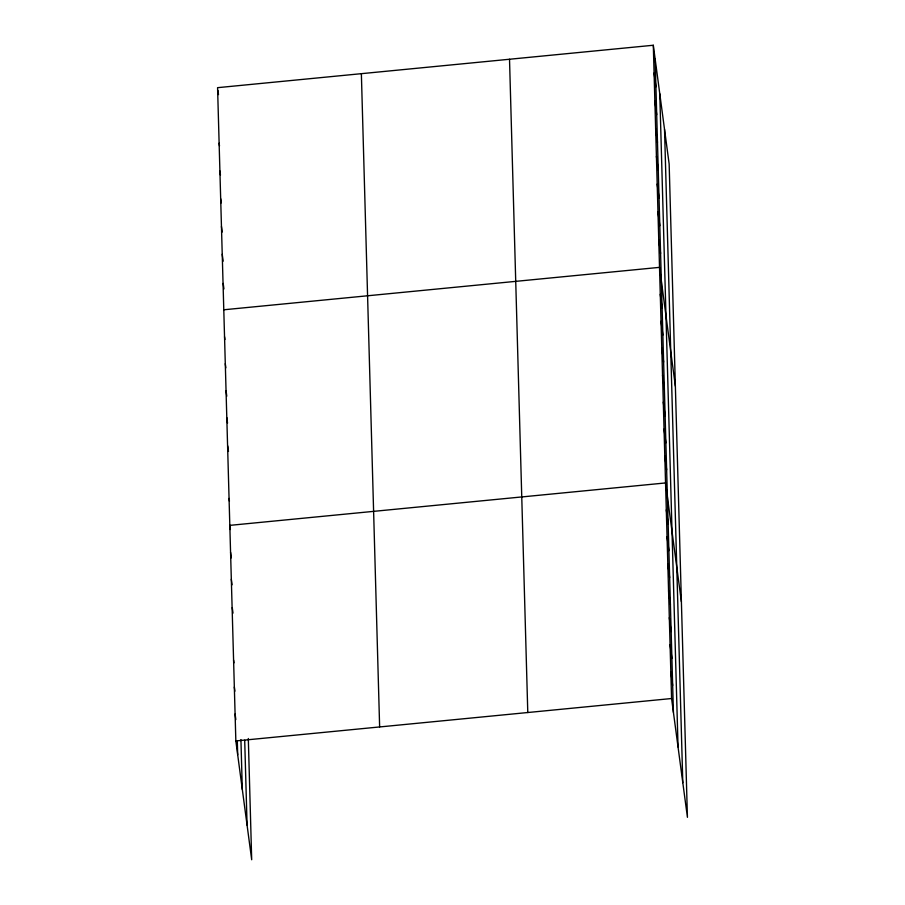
<?xml version="1.0" encoding="UTF-8"?>
<svg xmlns="http://www.w3.org/2000/svg" width="905" height="905" viewBox="0 0 905 905"><rect width="100%" height="100%" fill="white"/><g stroke="black" fill="none" stroke-linecap="round" stroke-linejoin="round"><path stroke-width="1.36" d="M653.308 45.25L671.578 698.524L687.427 817.328L669.157 164.054L653.308 45.25L217.573 87.672L235.843 740.946L251.692 859.75L248.309 738.491M223.784 309.781L659.519 267.36L675.368 386.164M235.843 740.946L671.578 698.524M654.077 73.011L655.933 86.869M654.858 100.783L656.702 114.641M655.627 128.544L657.483 142.402M656.408 156.305L658.263 170.163M657.188 184.066L659.032 197.935M657.958 211.838L659.813 225.696M658.738 239.599L660.593 253.457M660.265 294.306L662.121 308.164M661.023 321.264L662.867 335.122M661.781 348.21L663.625 362.068M662.528 375.156L664.383 389.014M663.286 402.103L665.13 415.961M664.032 429.049L665.888 442.907M664.79 455.996L666.646 469.853M681.397 601.746L665.548 482.942L229.813 525.364L230.368 529.527M666.295 509.888L668.15 523.746M667.053 536.835L668.897 550.693M667.811 563.792L669.655 577.65M668.557 590.739L670.413 604.597M669.315 617.685L671.159 631.543M670.062 644.632L671.917 658.489M670.82 671.578L672.664 685.436M217.947 90.443L218.501 94.606M219.123 143.205L219.496 145.977M219.904 170.966L220.458 175.129M220.684 198.727L221.239 202.89M221.454 226.499L222.2 232.042M222.234 254.26L223.162 261.183M223.196 283.412L223.931 288.955M224.542 336.739L224.915 339.511M225.288 363.686L225.854 367.837M226.046 390.632L226.782 396.175M226.804 417.578L227.54 423.121M227.743 445.916L228.479 451.459M229.067 498.417L229.429 501.189M230.571 552.31L231.307 557.853M231.318 579.268L232.065 584.811M232.257 607.594L233.004 613.138M233.581 660.107L233.954 662.879M234.338 687.053L234.893 691.205M235.096 714L235.832 719.543M664.53 129.415L682.8 782.701M659.768 93.735L678.049 747.01M655.152 59.108L673.422 712.382M509.515 59.255L527.785 712.529M361.367 73.678L379.636 726.953M244.701 740.233L247.076 825.122M240.922 739.589L242.314 789.443M237.314 741.331L237.698 754.804"/></g></svg>
